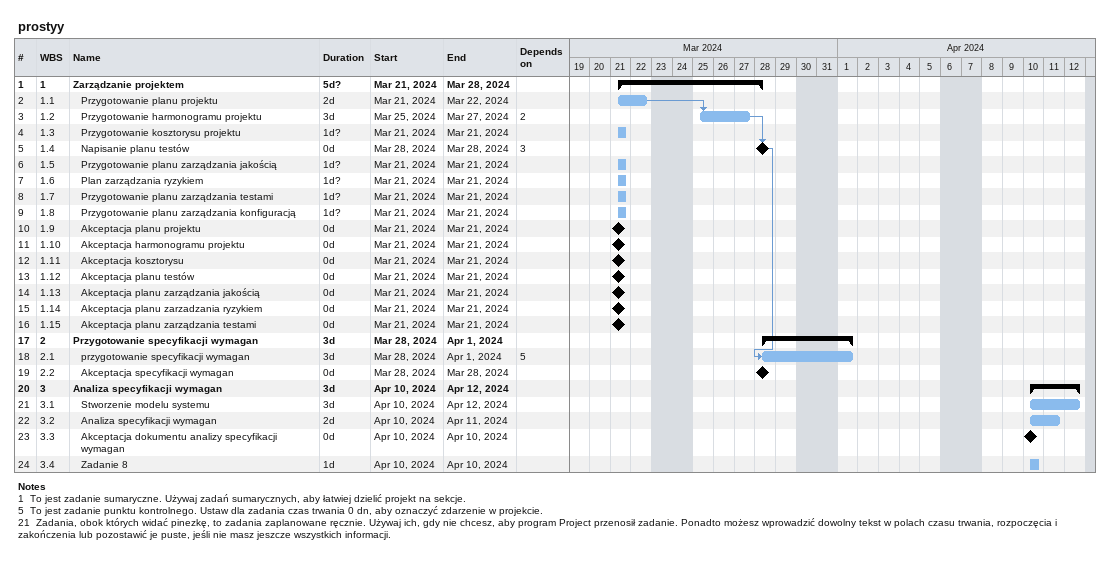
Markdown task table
prostyy

| ID | WBS | Task | Duration | Start | Finish | Predecessors |
|---|---|---|---|---|---|---|
| 1 | 1 | **Zarządzanie projektem** | 5d? | 2024-03-21 | 2024-03-28 |  |
| 2 | 1.1 | Przygotowanie planu projektu | 2d | 2024-03-21 | 2024-03-22 |  |
| 3 | 1.2 | Przygotowanie harmonogramu projektu | 3d | 2024-03-25 | 2024-03-27 | 2 |
| 4 | 1.3 | Przygotowanie kosztorysu projektu | 1d? | 2024-03-21 | 2024-03-21 |  |
| 5 | 1.4 | Napisanie planu testów | 0d | 2024-03-28 | 2024-03-28 | 3 |
| 6 | 1.5 | Przygotowanie planu zarządzania jakością | 1d? | 2024-03-21 | 2024-03-21 |  |
| 7 | 1.6 | Plan zarządzania ryzykiem | 1d? | 2024-03-21 | 2024-03-21 |  |
| 8 | 1.7 | Przygotowanie planu zarządzania testami | 1d? | 2024-03-21 | 2024-03-21 |  |
| 9 | 1.8 | Przygotowanie planu zarządzania konfiguracją | 1d? | 2024-03-21 | 2024-03-21 |  |
| 10 | 1.9 | Akceptacja planu projektu | 0d | 2024-03-21 | 2024-03-21 |  |
| 11 | 1.10 | Akceptacja harmonogramu projektu | 0d | 2024-03-21 | 2024-03-21 |  |
| 12 | 1.11 | Akceptacja kosztorysu | 0d | 2024-03-21 | 2024-03-21 |  |
| 13 | 1.12 | Akceptacja planu testów | 0d | 2024-03-21 | 2024-03-21 |  |
| 14 | 1.13 | Akceptacja planu zarządzania jakością | 0d | 2024-03-21 | 2024-03-21 |  |
| 15 | 1.14 | Akceptacja planu zarzadzania ryzykiem | 0d | 2024-03-21 | 2024-03-21 |  |
| 16 | 1.15 | Akceptacja planu zarządzania testami | 0d | 2024-03-21 | 2024-03-21 |  |
| 17 | 2 | **Przygotowanie specyfikacji wymagan** | 3d | 2024-03-28 | 2024-04-01 |  |
| 18 | 2.1 | przygotowanie specyfikacji wymagan | 3d | 2024-03-28 | 2024-04-01 | 5 |
| 19 | 2.2 | Akceptacja specyfikacji wymagan | 0d | 2024-03-28 | 2024-03-28 |  |
| 20 | 3 | **Analiza specyfikacji wymagan** | 3d | 2024-04-10 | 2024-04-12 |  |
| 21 | 3.1 | Stworzenie modelu systemu | 3d | 2024-04-10 | 2024-04-12 |  |
| 22 | 3.2 | Analiza specyfikacji wymagan | 2d | 2024-04-10 | 2024-04-11 |  |
| 23 | 3.3 | Akceptacja dokumentu analizy specyfikacji wymagan | 0d | 2024-04-10 | 2024-04-10 |  |
| 24 | 3.4 | Zadanie 8 | 1d | 2024-04-10 | 2024-04-10 |  |

Notes
- 1: To jest zadanie sumaryczne. Używaj zadań sumarycznych, aby łatwiej dzielić projekt na sekcje.
- 5: To jest zadanie punktu kontrolnego. Ustaw dla zadania czas trwania 0 dn, aby oznaczyć zdarzenie w projekcie.
- 21: Zadania, obok których widać pinezkę, to zadania zaplanowane ręcznie. Używaj ich, gdy nie chcesz, aby program Project przenosił zadanie. Ponadto możesz wprowadzić dowolny tekst w polach czasu trwania, rozpoczęcia i zakończenia lub pozostawić je puste, jeśli nie masz jeszcze wszystkich informacji.
